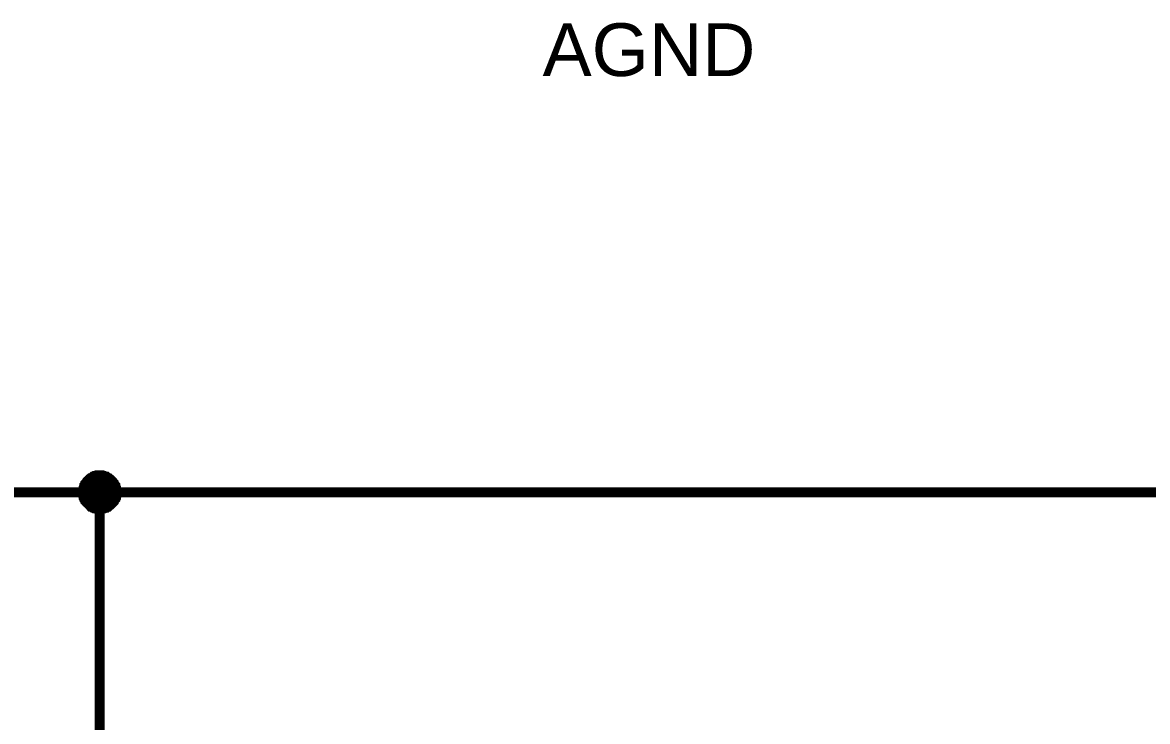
# Model space of a CAD drawing. Header units: millimetres. Extents: x -2024 to 917, y -725 to 13.
# Drawn here: x -1956.23 to -1922.31, y -278.58 to -257.51 of the extents above; entities that cross this region are included whole.
import ezdxf

# ---------------------------------------------------------------- set-up
doc = ezdxf.new("R2010")
doc.units = ezdxf.units.MM
doc.styles.get("Standard").update_dxf_attribs({"font": 'arial.ttf'})

msp = doc.modelspace()

# ---------------------------------------------------------------- linework, layer by layer
at = {"color": 7}
for points, const_width in [([(-1954.4, -271.671), (-1954.4, -271.638), (-1954.4, -271.621), (-1954.4, -271.588), (-1954.384, -271.572), (-1954.384, -271.539), (-1954.384, -271.522), (-1954.367, -271.489), (-1954.367, -271.472), (-1954.351, -271.456), (-1954.334, -271.423), (-1954.334, -271.406), (-1954.318, -271.39), (-1954.301, -271.373), (-1954.285, -271.34), (-1954.268, -271.323), (-1954.251, -271.307), (-1954.235, -271.29), (-1954.218, -271.274), (-1954.202, -271.257), (-1954.185, -271.241), (-1954.169, -271.241), (-1954.136, -271.224), (-1954.119, -271.208), (-1954.102, -271.191), (-1954.069, -271.191), (-1954.053, -271.174), (-1954.036, -271.174), (-1954.003, -271.174), (-1953.987, -271.158), (-1953.954, -271.158), (-1953.937, -271.158), (-1953.904, -271.158)], 0.3), ([(-1954.4, -271.671), (-1954.4, -271.638), (-1954.4, -271.621), (-1954.4, -271.588), (-1954.384, -271.572), (-1954.384, -271.539), (-1954.384, -271.522), (-1954.367, -271.489), (-1954.367, -271.472), (-1954.351, -271.456), (-1954.334, -271.423), (-1954.334, -271.406), (-1954.318, -271.39), (-1954.301, -271.373), (-1954.285, -271.34), (-1954.268, -271.323), (-1954.251, -271.307), (-1954.235, -271.29), (-1954.218, -271.274), (-1954.202, -271.257), (-1954.185, -271.241), (-1954.169, -271.241), (-1954.136, -271.224), (-1954.119, -271.208), (-1954.102, -271.191), (-1954.069, -271.191), (-1954.053, -271.174), (-1954.036, -271.174), (-1954.003, -271.174), (-1953.987, -271.158), (-1953.954, -271.158), (-1953.937, -271.158), (-1953.904, -271.158)], 0.3), ([(-1954.4, -271.671), (-1954.4, -271.638), (-1954.4, -271.621), (-1954.4, -271.588), (-1954.384, -271.572), (-1954.384, -271.539), (-1954.384, -271.522), (-1954.367, -271.489), (-1954.367, -271.472), (-1954.351, -271.456), (-1954.334, -271.423), (-1954.334, -271.406), (-1954.318, -271.39), (-1954.301, -271.373), (-1954.285, -271.34), (-1954.268, -271.323), (-1954.251, -271.307), (-1954.235, -271.29), (-1954.218, -271.274), (-1954.202, -271.257), (-1954.185, -271.241), (-1954.169, -271.241), (-1954.136, -271.224), (-1954.119, -271.208), (-1954.102, -271.191), (-1954.069, -271.191), (-1954.053, -271.174), (-1954.036, -271.174), (-1954.003, -271.174), (-1953.987, -271.158), (-1953.954, -271.158), (-1953.937, -271.158), (-1953.904, -271.158)], 0.3), ([(-1954.4, -271.671), (-1954.4, -271.638), (-1954.4, -271.621), (-1954.4, -271.588), (-1954.384, -271.572), (-1954.384, -271.539), (-1954.384, -271.522), (-1954.367, -271.489), (-1954.367, -271.472), (-1954.351, -271.456), (-1954.334, -271.423), (-1954.334, -271.406), (-1954.318, -271.39), (-1954.301, -271.373), (-1954.285, -271.34), (-1954.268, -271.323), (-1954.251, -271.307), (-1954.235, -271.29), (-1954.218, -271.274), (-1954.202, -271.257), (-1954.185, -271.241), (-1954.169, -271.241), (-1954.136, -271.224), (-1954.119, -271.208), (-1954.102, -271.191), (-1954.069, -271.191), (-1954.053, -271.174), (-1954.036, -271.174), (-1954.003, -271.174), (-1953.987, -271.158), (-1953.954, -271.158), (-1953.937, -271.158), (-1953.904, -271.158)], 0.3), ([(-1954.4, -271.671), (-1954.4, -271.638), (-1954.4, -271.621), (-1954.4, -271.588), (-1954.384, -271.572), (-1954.384, -271.539), (-1954.384, -271.522), (-1954.367, -271.489), (-1954.367, -271.472), (-1954.351, -271.456), (-1954.334, -271.423), (-1954.334, -271.406), (-1954.318, -271.39), (-1954.301, -271.373), (-1954.285, -271.34), (-1954.268, -271.323), (-1954.251, -271.307), (-1954.235, -271.29), (-1954.218, -271.274), (-1954.202, -271.257), (-1954.185, -271.241), (-1954.169, -271.241), (-1954.136, -271.224), (-1954.119, -271.208), (-1954.102, -271.191), (-1954.069, -271.191), (-1954.053, -271.174), (-1954.036, -271.174), (-1954.003, -271.174), (-1953.987, -271.158), (-1953.954, -271.158), (-1953.937, -271.158), (-1953.904, -271.158)], 0.0991), ([(-1954.4, -271.671), (-1954.4, -271.638), (-1954.4, -271.621), (-1954.4, -271.588), (-1954.384, -271.572), (-1954.384, -271.539), (-1954.384, -271.522), (-1954.367, -271.489), (-1954.367, -271.472), (-1954.351, -271.456), (-1954.334, -271.423), (-1954.334, -271.406), (-1954.318, -271.39), (-1954.301, -271.373), (-1954.285, -271.34), (-1954.268, -271.323), (-1954.251, -271.307), (-1954.235, -271.29), (-1954.218, -271.274), (-1954.202, -271.257), (-1954.185, -271.241), (-1954.169, -271.241), (-1954.136, -271.224), (-1954.119, -271.208), (-1954.102, -271.191), (-1954.069, -271.191), (-1954.053, -271.174), (-1954.036, -271.174), (-1954.003, -271.174), (-1953.987, -271.158), (-1953.954, -271.158), (-1953.937, -271.158), (-1953.904, -271.158)], 0.0991), ([(-1954.4, -271.671), (-1954.4, -271.638), (-1954.4, -271.621), (-1954.4, -271.588), (-1954.384, -271.572), (-1954.384, -271.539), (-1954.384, -271.522), (-1954.367, -271.489), (-1954.367, -271.472), (-1954.351, -271.456), (-1954.334, -271.423), (-1954.334, -271.406), (-1954.318, -271.39), (-1954.301, -271.373), (-1954.285, -271.34), (-1954.268, -271.323), (-1954.251, -271.307), (-1954.235, -271.29), (-1954.218, -271.274), (-1954.202, -271.257), (-1954.185, -271.241), (-1954.169, -271.241), (-1954.136, -271.224), (-1954.119, -271.208), (-1954.102, -271.191), (-1954.069, -271.191), (-1954.053, -271.174), (-1954.036, -271.174), (-1954.003, -271.174), (-1953.987, -271.158), (-1953.954, -271.158), (-1953.937, -271.158), (-1953.904, -271.158)], 0.0991), ([(-1954.4, -271.671), (-1954.4, -271.638), (-1954.4, -271.621), (-1954.4, -271.588), (-1954.384, -271.572), (-1954.384, -271.539), (-1954.384, -271.522), (-1954.367, -271.489), (-1954.367, -271.472), (-1954.351, -271.456), (-1954.334, -271.423), (-1954.334, -271.406), (-1954.318, -271.39), (-1954.301, -271.373), (-1954.285, -271.34), (-1954.268, -271.323), (-1954.251, -271.307), (-1954.235, -271.29), (-1954.218, -271.274), (-1954.202, -271.257), (-1954.185, -271.241), (-1954.169, -271.241), (-1954.136, -271.224), (-1954.119, -271.208), (-1954.102, -271.191), (-1954.069, -271.191), (-1954.053, -271.174), (-1954.036, -271.174), (-1954.003, -271.174), (-1953.987, -271.158), (-1953.954, -271.158), (-1953.937, -271.158), (-1953.904, -271.158)], 0.0991), ([(-1953.904, -271.158), (-1953.904, -271.158)], 0.3), ([(-1953.904, -271.158), (-1953.871, -271.158), (-1953.854, -271.158), (-1953.821, -271.158), (-1953.805, -271.174), (-1953.771, -271.174), (-1953.755, -271.174), (-1953.722, -271.191), (-1953.705, -271.191), (-1953.689, -271.208), (-1953.656, -271.224), (-1953.639, -271.241), (-1953.623, -271.241), (-1953.606, -271.257), (-1953.573, -271.274), (-1953.556, -271.29), (-1953.54, -271.307), (-1953.523, -271.323), (-1953.507, -271.34), (-1953.49, -271.373), (-1953.474, -271.39), (-1953.474, -271.406), (-1953.457, -271.423), (-1953.44, -271.456), (-1953.424, -271.472), (-1953.424, -271.489), (-1953.407, -271.522), (-1953.407, -271.539), (-1953.407, -271.572), (-1953.391, -271.588), (-1953.391, -271.621), (-1953.391, -271.638), (-1953.391, -271.671)], 0.3), ([(-1953.904, -271.158), (-1953.904, -271.158)], 0.3), ([(-1953.904, -271.158), (-1953.871, -271.158), (-1953.854, -271.158), (-1953.821, -271.158), (-1953.805, -271.174), (-1953.771, -271.174), (-1953.755, -271.174), (-1953.722, -271.191), (-1953.705, -271.191), (-1953.689, -271.208), (-1953.656, -271.224), (-1953.639, -271.241), (-1953.623, -271.241), (-1953.606, -271.257), (-1953.573, -271.274), (-1953.556, -271.29), (-1953.54, -271.307), (-1953.523, -271.323), (-1953.507, -271.34), (-1953.49, -271.373), (-1953.474, -271.39), (-1953.474, -271.406), (-1953.457, -271.423), (-1953.44, -271.456), (-1953.424, -271.472), (-1953.424, -271.489), (-1953.407, -271.522), (-1953.407, -271.539), (-1953.407, -271.572), (-1953.391, -271.588), (-1953.391, -271.621), (-1953.391, -271.638), (-1953.391, -271.671)], 0.3), ([(-1953.904, -271.158), (-1953.904, -271.158)], 0.3), ([(-1953.904, -271.158), (-1953.871, -271.158), (-1953.854, -271.158), (-1953.821, -271.158), (-1953.805, -271.174), (-1953.771, -271.174), (-1953.755, -271.174), (-1953.722, -271.191), (-1953.705, -271.191), (-1953.689, -271.208), (-1953.656, -271.224), (-1953.639, -271.241), (-1953.623, -271.241), (-1953.606, -271.257), (-1953.573, -271.274), (-1953.556, -271.29), (-1953.54, -271.307), (-1953.523, -271.323), (-1953.507, -271.34), (-1953.49, -271.373), (-1953.474, -271.39), (-1953.474, -271.406), (-1953.457, -271.423), (-1953.44, -271.456), (-1953.424, -271.472), (-1953.424, -271.489), (-1953.407, -271.522), (-1953.407, -271.539), (-1953.407, -271.572), (-1953.391, -271.588), (-1953.391, -271.621), (-1953.391, -271.638), (-1953.391, -271.671)], 0.3), ([(-1953.904, -271.158), (-1953.904, -271.158)], 0.3), ([(-1953.904, -271.158), (-1953.871, -271.158), (-1953.854, -271.158), (-1953.821, -271.158), (-1953.805, -271.174), (-1953.771, -271.174), (-1953.755, -271.174), (-1953.722, -271.191), (-1953.705, -271.191), (-1953.689, -271.208), (-1953.656, -271.224), (-1953.639, -271.241), (-1953.623, -271.241), (-1953.606, -271.257), (-1953.573, -271.274), (-1953.556, -271.29), (-1953.54, -271.307), (-1953.523, -271.323), (-1953.507, -271.34), (-1953.49, -271.373), (-1953.474, -271.39), (-1953.474, -271.406), (-1953.457, -271.423), (-1953.44, -271.456), (-1953.424, -271.472), (-1953.424, -271.489), (-1953.407, -271.522), (-1953.407, -271.539), (-1953.407, -271.572), (-1953.391, -271.588), (-1953.391, -271.621), (-1953.391, -271.638), (-1953.391, -271.671)], 0.3), ([(-1953.904, -271.158), (-1953.904, -271.158)], 0.0991), ([(-1953.904, -271.158), (-1953.871, -271.158), (-1953.854, -271.158), (-1953.821, -271.158), (-1953.805, -271.174), (-1953.771, -271.174), (-1953.755, -271.174), (-1953.722, -271.191), (-1953.705, -271.191), (-1953.689, -271.208), (-1953.656, -271.224), (-1953.639, -271.241), (-1953.623, -271.241), (-1953.606, -271.257), (-1953.573, -271.274), (-1953.556, -271.29), (-1953.54, -271.307), (-1953.523, -271.323), (-1953.507, -271.34), (-1953.49, -271.373), (-1953.474, -271.39), (-1953.474, -271.406), (-1953.457, -271.423), (-1953.44, -271.456), (-1953.424, -271.472), (-1953.424, -271.489), (-1953.407, -271.522), (-1953.407, -271.539), (-1953.407, -271.572), (-1953.391, -271.588), (-1953.391, -271.621), (-1953.391, -271.638), (-1953.391, -271.671)], 0.0991), ([(-1953.904, -271.158), (-1953.904, -271.158)], 0.0991), ([(-1953.904, -271.158), (-1953.871, -271.158), (-1953.854, -271.158), (-1953.821, -271.158), (-1953.805, -271.174), (-1953.771, -271.174), (-1953.755, -271.174), (-1953.722, -271.191), (-1953.705, -271.191), (-1953.689, -271.208), (-1953.656, -271.224), (-1953.639, -271.241), (-1953.623, -271.241), (-1953.606, -271.257), (-1953.573, -271.274), (-1953.556, -271.29), (-1953.54, -271.307), (-1953.523, -271.323), (-1953.507, -271.34), (-1953.49, -271.373), (-1953.474, -271.39), (-1953.474, -271.406), (-1953.457, -271.423), (-1953.44, -271.456), (-1953.424, -271.472), (-1953.424, -271.489), (-1953.407, -271.522), (-1953.407, -271.539), (-1953.407, -271.572), (-1953.391, -271.588), (-1953.391, -271.621), (-1953.391, -271.638), (-1953.391, -271.671)], 0.0991), ([(-1953.904, -271.158), (-1953.904, -271.158)], 0.0991), ([(-1953.904, -271.158), (-1953.871, -271.158), (-1953.854, -271.158), (-1953.821, -271.158), (-1953.805, -271.174), (-1953.771, -271.174), (-1953.755, -271.174), (-1953.722, -271.191), (-1953.705, -271.191), (-1953.689, -271.208), (-1953.656, -271.224), (-1953.639, -271.241), (-1953.623, -271.241), (-1953.606, -271.257), (-1953.573, -271.274), (-1953.556, -271.29), (-1953.54, -271.307), (-1953.523, -271.323), (-1953.507, -271.34), (-1953.49, -271.373), (-1953.474, -271.39), (-1953.474, -271.406), (-1953.457, -271.423), (-1953.44, -271.456), (-1953.424, -271.472), (-1953.424, -271.489), (-1953.407, -271.522), (-1953.407, -271.539), (-1953.407, -271.572), (-1953.391, -271.588), (-1953.391, -271.621), (-1953.391, -271.638), (-1953.391, -271.671)], 0.0991), ([(-1953.904, -271.158), (-1953.904, -271.158)], 0.0991), ([(-1953.904, -271.158), (-1953.871, -271.158), (-1953.854, -271.158), (-1953.821, -271.158), (-1953.805, -271.174), (-1953.771, -271.174), (-1953.755, -271.174), (-1953.722, -271.191), (-1953.705, -271.191), (-1953.689, -271.208), (-1953.656, -271.224), (-1953.639, -271.241), (-1953.623, -271.241), (-1953.606, -271.257), (-1953.573, -271.274), (-1953.556, -271.29), (-1953.54, -271.307), (-1953.523, -271.323), (-1953.507, -271.34), (-1953.49, -271.373), (-1953.474, -271.39), (-1953.474, -271.406), (-1953.457, -271.423), (-1953.44, -271.456), (-1953.424, -271.472), (-1953.424, -271.489), (-1953.407, -271.522), (-1953.407, -271.539), (-1953.407, -271.572), (-1953.391, -271.588), (-1953.391, -271.621), (-1953.391, -271.638), (-1953.391, -271.671)], 0.0991), ([(-1966.383, -276.672), (-1966.383, -271.671), (-1953.904, -271.671), (-1858.934, -271.671), (-1853.952, -271.671)], 0.3), ([(-1953.904, -272.168), (-1953.937, -272.168), (-1953.954, -272.168), (-1953.987, -272.168), (-1954.003, -272.151), (-1954.036, -272.151), (-1954.053, -272.151), (-1954.069, -272.135), (-1954.102, -272.135), (-1954.119, -272.118), (-1954.136, -272.102), (-1954.169, -272.102), (-1954.185, -272.085), (-1954.202, -272.069), (-1954.218, -272.052), (-1954.235, -272.035), (-1954.251, -272.019), (-1954.268, -272.002), (-1954.285, -271.986), (-1954.301, -271.969), (-1954.318, -271.953), (-1954.334, -271.936), (-1954.334, -271.903), (-1954.351, -271.886), (-1954.367, -271.87), (-1954.367, -271.837), (-1954.384, -271.82), (-1954.384, -271.804), (-1954.384, -271.771), (-1954.4, -271.754), (-1954.4, -271.721), (-1954.4, -271.704), (-1954.4, -271.671)], 0.3), ([(-1954.4, -271.671), (-1954.4, -271.671)], 0.3), ([(-1953.904, -272.168), (-1953.937, -272.168), (-1953.954, -272.168), (-1953.987, -272.168), (-1954.003, -272.151), (-1954.036, -272.151), (-1954.053, -272.151), (-1954.069, -272.135), (-1954.102, -272.135), (-1954.119, -272.118), (-1954.136, -272.102), (-1954.169, -272.102), (-1954.185, -272.085), (-1954.202, -272.069), (-1954.218, -272.052), (-1954.235, -272.035), (-1954.251, -272.019), (-1954.268, -272.002), (-1954.285, -271.986), (-1954.301, -271.969), (-1954.318, -271.953), (-1954.334, -271.936), (-1954.334, -271.903), (-1954.351, -271.886), (-1954.367, -271.87), (-1954.367, -271.837), (-1954.384, -271.82), (-1954.384, -271.804), (-1954.384, -271.771), (-1954.4, -271.754), (-1954.4, -271.721), (-1954.4, -271.704), (-1954.4, -271.671)], 0.3), ([(-1954.4, -271.671), (-1954.4, -271.671)], 0.3), ([(-1953.904, -272.168), (-1953.937, -272.168), (-1953.954, -272.168), (-1953.987, -272.168), (-1954.003, -272.151), (-1954.036, -272.151), (-1954.053, -272.151), (-1954.069, -272.135), (-1954.102, -272.135), (-1954.119, -272.118), (-1954.136, -272.102), (-1954.169, -272.102), (-1954.185, -272.085), (-1954.202, -272.069), (-1954.218, -272.052), (-1954.235, -272.035), (-1954.251, -272.019), (-1954.268, -272.002), (-1954.285, -271.986), (-1954.301, -271.969), (-1954.318, -271.953), (-1954.334, -271.936), (-1954.334, -271.903), (-1954.351, -271.886), (-1954.367, -271.87), (-1954.367, -271.837), (-1954.384, -271.82), (-1954.384, -271.804), (-1954.384, -271.771), (-1954.4, -271.754), (-1954.4, -271.721), (-1954.4, -271.704), (-1954.4, -271.671)], 0.3), ([(-1954.4, -271.671), (-1954.4, -271.671)], 0.3), ([(-1953.904, -272.168), (-1953.937, -272.168), (-1953.954, -272.168), (-1953.987, -272.168), (-1954.003, -272.151), (-1954.036, -272.151), (-1954.053, -272.151), (-1954.069, -272.135), (-1954.102, -272.135), (-1954.119, -272.118), (-1954.136, -272.102), (-1954.169, -272.102), (-1954.185, -272.085), (-1954.202, -272.069), (-1954.218, -272.052), (-1954.235, -272.035), (-1954.251, -272.019), (-1954.268, -272.002), (-1954.285, -271.986), (-1954.301, -271.969), (-1954.318, -271.953), (-1954.334, -271.936), (-1954.334, -271.903), (-1954.351, -271.886), (-1954.367, -271.87), (-1954.367, -271.837), (-1954.384, -271.82), (-1954.384, -271.804), (-1954.384, -271.771), (-1954.4, -271.754), (-1954.4, -271.721), (-1954.4, -271.704), (-1954.4, -271.671)], 0.3), ([(-1954.4, -271.671), (-1954.4, -271.671)], 0.3), ([(-1953.904, -272.168), (-1953.937, -272.168), (-1953.954, -272.168), (-1953.987, -272.168), (-1954.003, -272.151), (-1954.036, -272.151), (-1954.053, -272.151), (-1954.069, -272.135), (-1954.102, -272.135), (-1954.119, -272.118), (-1954.136, -272.102), (-1954.169, -272.102), (-1954.185, -272.085), (-1954.202, -272.069), (-1954.218, -272.052), (-1954.235, -272.035), (-1954.251, -272.019), (-1954.268, -272.002), (-1954.285, -271.986), (-1954.301, -271.969), (-1954.318, -271.953), (-1954.334, -271.936), (-1954.334, -271.903), (-1954.351, -271.886), (-1954.367, -271.87), (-1954.367, -271.837), (-1954.384, -271.82), (-1954.384, -271.804), (-1954.384, -271.771), (-1954.4, -271.754), (-1954.4, -271.721), (-1954.4, -271.704), (-1954.4, -271.671)], 0.0991), ([(-1954.4, -271.671), (-1954.4, -271.671)], 0.0991), ([(-1953.904, -272.168), (-1953.937, -272.168), (-1953.954, -272.168), (-1953.987, -272.168), (-1954.003, -272.151), (-1954.036, -272.151), (-1954.053, -272.151), (-1954.069, -272.135), (-1954.102, -272.135), (-1954.119, -272.118), (-1954.136, -272.102), (-1954.169, -272.102), (-1954.185, -272.085), (-1954.202, -272.069), (-1954.218, -272.052), (-1954.235, -272.035), (-1954.251, -272.019), (-1954.268, -272.002), (-1954.285, -271.986), (-1954.301, -271.969), (-1954.318, -271.953), (-1954.334, -271.936), (-1954.334, -271.903), (-1954.351, -271.886), (-1954.367, -271.87), (-1954.367, -271.837), (-1954.384, -271.82), (-1954.384, -271.804), (-1954.384, -271.771), (-1954.4, -271.754), (-1954.4, -271.721), (-1954.4, -271.704), (-1954.4, -271.671)], 0.0991), ([(-1954.4, -271.671), (-1954.4, -271.671)], 0.0991), ([(-1953.904, -272.168), (-1953.937, -272.168), (-1953.954, -272.168), (-1953.987, -272.168), (-1954.003, -272.151), (-1954.036, -272.151), (-1954.053, -272.151), (-1954.069, -272.135), (-1954.102, -272.135), (-1954.119, -272.118), (-1954.136, -272.102), (-1954.169, -272.102), (-1954.185, -272.085), (-1954.202, -272.069), (-1954.218, -272.052), (-1954.235, -272.035), (-1954.251, -272.019), (-1954.268, -272.002), (-1954.285, -271.986), (-1954.301, -271.969), (-1954.318, -271.953), (-1954.334, -271.936), (-1954.334, -271.903), (-1954.351, -271.886), (-1954.367, -271.87), (-1954.367, -271.837), (-1954.384, -271.82), (-1954.384, -271.804), (-1954.384, -271.771), (-1954.4, -271.754), (-1954.4, -271.721), (-1954.4, -271.704), (-1954.4, -271.671)], 0.0991), ([(-1954.4, -271.671), (-1954.4, -271.671)], 0.0991), ([(-1953.904, -272.168), (-1953.937, -272.168), (-1953.954, -272.168), (-1953.987, -272.168), (-1954.003, -272.151), (-1954.036, -272.151), (-1954.053, -272.151), (-1954.069, -272.135), (-1954.102, -272.135), (-1954.119, -272.118), (-1954.136, -272.102), (-1954.169, -272.102), (-1954.185, -272.085), (-1954.202, -272.069), (-1954.218, -272.052), (-1954.235, -272.035), (-1954.251, -272.019), (-1954.268, -272.002), (-1954.285, -271.986), (-1954.301, -271.969), (-1954.318, -271.953), (-1954.334, -271.936), (-1954.334, -271.903), (-1954.351, -271.886), (-1954.367, -271.87), (-1954.367, -271.837), (-1954.384, -271.82), (-1954.384, -271.804), (-1954.384, -271.771), (-1954.4, -271.754), (-1954.4, -271.721), (-1954.4, -271.704), (-1954.4, -271.671)], 0.0991), ([(-1954.4, -271.671), (-1954.4, -271.671)], 0.0991), ([(-1953.904, -276.672), (-1953.904, -271.671)], 0.3), ([(-1953.391, -271.671), (-1953.391, -271.704), (-1953.391, -271.721), (-1953.391, -271.754), (-1953.407, -271.771), (-1953.407, -271.804), (-1953.407, -271.82), (-1953.424, -271.837), (-1953.424, -271.87), (-1953.44, -271.886), (-1953.457, -271.903), (-1953.474, -271.936), (-1953.474, -271.953), (-1953.49, -271.969), (-1953.507, -271.986), (-1953.523, -272.002), (-1953.54, -272.019), (-1953.556, -272.035), (-1953.573, -272.052), (-1953.606, -272.069), (-1953.623, -272.085), (-1953.639, -272.102), (-1953.656, -272.102), (-1953.689, -272.118), (-1953.705, -272.135), (-1953.722, -272.135), (-1953.755, -272.151), (-1953.771, -272.151), (-1953.805, -272.151), (-1953.821, -272.168), (-1953.854, -272.168), (-1953.871, -272.168), (-1953.904, -272.168)], 0.3), ([(-1953.391, -271.671), (-1953.391, -271.704), (-1953.391, -271.721), (-1953.391, -271.754), (-1953.407, -271.771), (-1953.407, -271.804), (-1953.407, -271.82), (-1953.424, -271.837), (-1953.424, -271.87), (-1953.44, -271.886), (-1953.457, -271.903), (-1953.474, -271.936), (-1953.474, -271.953), (-1953.49, -271.969), (-1953.507, -271.986), (-1953.523, -272.002), (-1953.54, -272.019), (-1953.556, -272.035), (-1953.573, -272.052), (-1953.606, -272.069), (-1953.623, -272.085), (-1953.639, -272.102), (-1953.656, -272.102), (-1953.689, -272.118), (-1953.705, -272.135), (-1953.722, -272.135), (-1953.755, -272.151), (-1953.771, -272.151), (-1953.805, -272.151), (-1953.821, -272.168), (-1953.854, -272.168), (-1953.871, -272.168), (-1953.904, -272.168)], 0.3), ([(-1953.391, -271.671), (-1953.391, -271.704), (-1953.391, -271.721), (-1953.391, -271.754), (-1953.407, -271.771), (-1953.407, -271.804), (-1953.407, -271.82), (-1953.424, -271.837), (-1953.424, -271.87), (-1953.44, -271.886), (-1953.457, -271.903), (-1953.474, -271.936), (-1953.474, -271.953), (-1953.49, -271.969), (-1953.507, -271.986), (-1953.523, -272.002), (-1953.54, -272.019), (-1953.556, -272.035), (-1953.573, -272.052), (-1953.606, -272.069), (-1953.623, -272.085), (-1953.639, -272.102), (-1953.656, -272.102), (-1953.689, -272.118), (-1953.705, -272.135), (-1953.722, -272.135), (-1953.755, -272.151), (-1953.771, -272.151), (-1953.805, -272.151), (-1953.821, -272.168), (-1953.854, -272.168), (-1953.871, -272.168), (-1953.904, -272.168)], 0.3), ([(-1953.391, -271.671), (-1953.391, -271.704), (-1953.391, -271.721), (-1953.391, -271.754), (-1953.407, -271.771), (-1953.407, -271.804), (-1953.407, -271.82), (-1953.424, -271.837), (-1953.424, -271.87), (-1953.44, -271.886), (-1953.457, -271.903), (-1953.474, -271.936), (-1953.474, -271.953), (-1953.49, -271.969), (-1953.507, -271.986), (-1953.523, -272.002), (-1953.54, -272.019), (-1953.556, -272.035), (-1953.573, -272.052), (-1953.606, -272.069), (-1953.623, -272.085), (-1953.639, -272.102), (-1953.656, -272.102), (-1953.689, -272.118), (-1953.705, -272.135), (-1953.722, -272.135), (-1953.755, -272.151), (-1953.771, -272.151), (-1953.805, -272.151), (-1953.821, -272.168), (-1953.854, -272.168), (-1953.871, -272.168), (-1953.904, -272.168)], 0.3), ([(-1953.391, -271.671), (-1953.391, -271.704), (-1953.391, -271.721), (-1953.391, -271.754), (-1953.407, -271.771), (-1953.407, -271.804), (-1953.407, -271.82), (-1953.424, -271.837), (-1953.424, -271.87), (-1953.44, -271.886), (-1953.457, -271.903), (-1953.474, -271.936), (-1953.474, -271.953), (-1953.49, -271.969), (-1953.507, -271.986), (-1953.523, -272.002), (-1953.54, -272.019), (-1953.556, -272.035), (-1953.573, -272.052), (-1953.606, -272.069), (-1953.623, -272.085), (-1953.639, -272.102), (-1953.656, -272.102), (-1953.689, -272.118), (-1953.705, -272.135), (-1953.722, -272.135), (-1953.755, -272.151), (-1953.771, -272.151), (-1953.805, -272.151), (-1953.821, -272.168), (-1953.854, -272.168), (-1953.871, -272.168), (-1953.904, -272.168)], 0.0991), ([(-1953.391, -271.671), (-1953.391, -271.704), (-1953.391, -271.721), (-1953.391, -271.754), (-1953.407, -271.771), (-1953.407, -271.804), (-1953.407, -271.82), (-1953.424, -271.837), (-1953.424, -271.87), (-1953.44, -271.886), (-1953.457, -271.903), (-1953.474, -271.936), (-1953.474, -271.953), (-1953.49, -271.969), (-1953.507, -271.986), (-1953.523, -272.002), (-1953.54, -272.019), (-1953.556, -272.035), (-1953.573, -272.052), (-1953.606, -272.069), (-1953.623, -272.085), (-1953.639, -272.102), (-1953.656, -272.102), (-1953.689, -272.118), (-1953.705, -272.135), (-1953.722, -272.135), (-1953.755, -272.151), (-1953.771, -272.151), (-1953.805, -272.151), (-1953.821, -272.168), (-1953.854, -272.168), (-1953.871, -272.168), (-1953.904, -272.168)], 0.0991), ([(-1953.391, -271.671), (-1953.391, -271.704), (-1953.391, -271.721), (-1953.391, -271.754), (-1953.407, -271.771), (-1953.407, -271.804), (-1953.407, -271.82), (-1953.424, -271.837), (-1953.424, -271.87), (-1953.44, -271.886), (-1953.457, -271.903), (-1953.474, -271.936), (-1953.474, -271.953), (-1953.49, -271.969), (-1953.507, -271.986), (-1953.523, -272.002), (-1953.54, -272.019), (-1953.556, -272.035), (-1953.573, -272.052), (-1953.606, -272.069), (-1953.623, -272.085), (-1953.639, -272.102), (-1953.656, -272.102), (-1953.689, -272.118), (-1953.705, -272.135), (-1953.722, -272.135), (-1953.755, -272.151), (-1953.771, -272.151), (-1953.805, -272.151), (-1953.821, -272.168), (-1953.854, -272.168), (-1953.871, -272.168), (-1953.904, -272.168)], 0.0991), ([(-1953.391, -271.671), (-1953.391, -271.704), (-1953.391, -271.721), (-1953.391, -271.754), (-1953.407, -271.771), (-1953.407, -271.804), (-1953.407, -271.82), (-1953.424, -271.837), (-1953.424, -271.87), (-1953.44, -271.886), (-1953.457, -271.903), (-1953.474, -271.936), (-1953.474, -271.953), (-1953.49, -271.969), (-1953.507, -271.986), (-1953.523, -272.002), (-1953.54, -272.019), (-1953.556, -272.035), (-1953.573, -272.052), (-1953.606, -272.069), (-1953.623, -272.085), (-1953.639, -272.102), (-1953.656, -272.102), (-1953.689, -272.118), (-1953.705, -272.135), (-1953.722, -272.135), (-1953.755, -272.151), (-1953.771, -272.151), (-1953.805, -272.151), (-1953.821, -272.168), (-1953.854, -272.168), (-1953.871, -272.168), (-1953.904, -272.168)], 0.0991), ([(-1953.391, -271.671), (-1953.391, -271.671), (-1953.391, -271.671), (-1953.391, -271.671), (-1953.391, -271.671), (-1953.391, -271.671), (-1953.391, -271.671), (-1953.391, -271.671), (-1953.391, -271.671), (-1953.391, -271.671), (-1953.391, -271.671), (-1953.391, -271.671), (-1953.391, -271.671), (-1953.391, -271.671), (-1953.391, -271.671), (-1953.391, -271.671), (-1953.391, -271.671), (-1953.391, -271.671), (-1953.391, -271.671), (-1953.391, -271.671), (-1953.391, -271.671), (-1953.391, -271.671), (-1953.391, -271.671), (-1953.391, -271.671), (-1953.391, -271.671), (-1953.391, -271.671), (-1953.391, -271.671), (-1953.391, -271.671), (-1953.391, -271.671), (-1953.391, -271.671), (-1953.391, -271.671), (-1953.391, -271.671), (-1953.391, -271.671)], 0.3), ([(-1953.391, -271.671), (-1953.391, -271.671)], 0.3), ([(-1953.391, -271.671), (-1953.391, -271.671), (-1953.391, -271.671), (-1953.391, -271.671), (-1953.391, -271.671), (-1953.391, -271.671), (-1953.391, -271.671), (-1953.391, -271.671), (-1953.391, -271.671), (-1953.391, -271.671), (-1953.391, -271.671), (-1953.391, -271.671), (-1953.391, -271.671), (-1953.391, -271.671), (-1953.391, -271.671), (-1953.391, -271.671), (-1953.391, -271.671), (-1953.391, -271.671), (-1953.391, -271.671), (-1953.391, -271.671), (-1953.391, -271.671), (-1953.391, -271.671), (-1953.391, -271.671), (-1953.391, -271.671), (-1953.391, -271.671), (-1953.391, -271.671), (-1953.391, -271.671), (-1953.391, -271.671), (-1953.391, -271.671), (-1953.391, -271.671), (-1953.391, -271.671), (-1953.391, -271.671), (-1953.391, -271.671)], 0.3), ([(-1953.391, -271.671), (-1953.391, -271.671)], 0.3), ([(-1953.391, -271.671), (-1953.391, -271.671), (-1953.391, -271.671), (-1953.391, -271.671), (-1953.391, -271.671), (-1953.391, -271.671), (-1953.391, -271.671), (-1953.391, -271.671), (-1953.391, -271.671), (-1953.391, -271.671), (-1953.391, -271.671), (-1953.391, -271.671), (-1953.391, -271.671), (-1953.391, -271.671), (-1953.391, -271.671), (-1953.391, -271.671), (-1953.391, -271.671), (-1953.391, -271.671), (-1953.391, -271.671), (-1953.391, -271.671), (-1953.391, -271.671), (-1953.391, -271.671), (-1953.391, -271.671), (-1953.391, -271.671), (-1953.391, -271.671), (-1953.391, -271.671), (-1953.391, -271.671), (-1953.391, -271.671), (-1953.391, -271.671), (-1953.391, -271.671), (-1953.391, -271.671), (-1953.391, -271.671), (-1953.391, -271.671)], 0.3), ([(-1953.391, -271.671), (-1953.391, -271.671)], 0.3), ([(-1953.391, -271.671), (-1953.391, -271.671), (-1953.391, -271.671), (-1953.391, -271.671), (-1953.391, -271.671), (-1953.391, -271.671), (-1953.391, -271.671), (-1953.391, -271.671), (-1953.391, -271.671), (-1953.391, -271.671), (-1953.391, -271.671), (-1953.391, -271.671), (-1953.391, -271.671), (-1953.391, -271.671), (-1953.391, -271.671), (-1953.391, -271.671), (-1953.391, -271.671), (-1953.391, -271.671), (-1953.391, -271.671), (-1953.391, -271.671), (-1953.391, -271.671), (-1953.391, -271.671), (-1953.391, -271.671), (-1953.391, -271.671), (-1953.391, -271.671), (-1953.391, -271.671), (-1953.391, -271.671), (-1953.391, -271.671), (-1953.391, -271.671), (-1953.391, -271.671), (-1953.391, -271.671), (-1953.391, -271.671), (-1953.391, -271.671)], 0.3), ([(-1953.391, -271.671), (-1953.391, -271.671)], 0.3), ([(-1953.391, -271.671), (-1953.391, -271.671), (-1953.391, -271.671), (-1953.391, -271.671), (-1953.391, -271.671), (-1953.391, -271.671), (-1953.391, -271.671), (-1953.391, -271.671), (-1953.391, -271.671), (-1953.391, -271.671), (-1953.391, -271.671), (-1953.391, -271.671), (-1953.391, -271.671), (-1953.391, -271.671), (-1953.391, -271.671), (-1953.391, -271.671), (-1953.391, -271.671), (-1953.391, -271.671), (-1953.391, -271.671), (-1953.391, -271.671), (-1953.391, -271.671), (-1953.391, -271.671), (-1953.391, -271.671), (-1953.391, -271.671), (-1953.391, -271.671), (-1953.391, -271.671), (-1953.391, -271.671), (-1953.391, -271.671), (-1953.391, -271.671), (-1953.391, -271.671), (-1953.391, -271.671), (-1953.391, -271.671), (-1953.391, -271.671)], 0.0991), ([(-1953.391, -271.671), (-1953.391, -271.671)], 0.0991), ([(-1953.391, -271.671), (-1953.391, -271.671), (-1953.391, -271.671), (-1953.391, -271.671), (-1953.391, -271.671), (-1953.391, -271.671), (-1953.391, -271.671), (-1953.391, -271.671), (-1953.391, -271.671), (-1953.391, -271.671), (-1953.391, -271.671), (-1953.391, -271.671), (-1953.391, -271.671), (-1953.391, -271.671), (-1953.391, -271.671), (-1953.391, -271.671), (-1953.391, -271.671), (-1953.391, -271.671), (-1953.391, -271.671), (-1953.391, -271.671), (-1953.391, -271.671), (-1953.391, -271.671), (-1953.391, -271.671), (-1953.391, -271.671), (-1953.391, -271.671), (-1953.391, -271.671), (-1953.391, -271.671), (-1953.391, -271.671), (-1953.391, -271.671), (-1953.391, -271.671), (-1953.391, -271.671), (-1953.391, -271.671), (-1953.391, -271.671)], 0.0991), ([(-1953.391, -271.671), (-1953.391, -271.671)], 0.0991), ([(-1953.391, -271.671), (-1953.391, -271.671), (-1953.391, -271.671), (-1953.391, -271.671), (-1953.391, -271.671), (-1953.391, -271.671), (-1953.391, -271.671), (-1953.391, -271.671), (-1953.391, -271.671), (-1953.391, -271.671), (-1953.391, -271.671), (-1953.391, -271.671), (-1953.391, -271.671), (-1953.391, -271.671), (-1953.391, -271.671), (-1953.391, -271.671), (-1953.391, -271.671), (-1953.391, -271.671), (-1953.391, -271.671), (-1953.391, -271.671), (-1953.391, -271.671), (-1953.391, -271.671), (-1953.391, -271.671), (-1953.391, -271.671), (-1953.391, -271.671), (-1953.391, -271.671), (-1953.391, -271.671), (-1953.391, -271.671), (-1953.391, -271.671), (-1953.391, -271.671), (-1953.391, -271.671), (-1953.391, -271.671), (-1953.391, -271.671)], 0.0991), ([(-1953.391, -271.671), (-1953.391, -271.671)], 0.0991), ([(-1953.391, -271.671), (-1953.391, -271.671), (-1953.391, -271.671), (-1953.391, -271.671), (-1953.391, -271.671), (-1953.391, -271.671), (-1953.391, -271.671), (-1953.391, -271.671), (-1953.391, -271.671), (-1953.391, -271.671), (-1953.391, -271.671), (-1953.391, -271.671), (-1953.391, -271.671), (-1953.391, -271.671), (-1953.391, -271.671), (-1953.391, -271.671), (-1953.391, -271.671), (-1953.391, -271.671), (-1953.391, -271.671), (-1953.391, -271.671), (-1953.391, -271.671), (-1953.391, -271.671), (-1953.391, -271.671), (-1953.391, -271.671), (-1953.391, -271.671), (-1953.391, -271.671), (-1953.391, -271.671), (-1953.391, -271.671), (-1953.391, -271.671), (-1953.391, -271.671), (-1953.391, -271.671), (-1953.391, -271.671), (-1953.391, -271.671)], 0.0991), ([(-1953.391, -271.671), (-1953.391, -271.671)], 0.0991), ([(-1953.904, -279.172), (-1953.904, -276.672)], 0.3)]:
    msp.add_lwpolyline(points, dxfattribs=dict(at, const_width=const_width))
at = {"color": 7, "const_width": 0.508}
msp.add_lwpolyline([(-1954.206, -271.658, 1), (-1953.698, -271.658, 1)], format="xyb", close=True, dxfattribs=at)

# ---------------------------------------------------------------- texts
at = {"color": 7}
msp.add_text('AGND', height=1.5897, dxfattribs=at).set_placement((-1940.547, -259.12))

doc.saveas('drawing.dxf')
